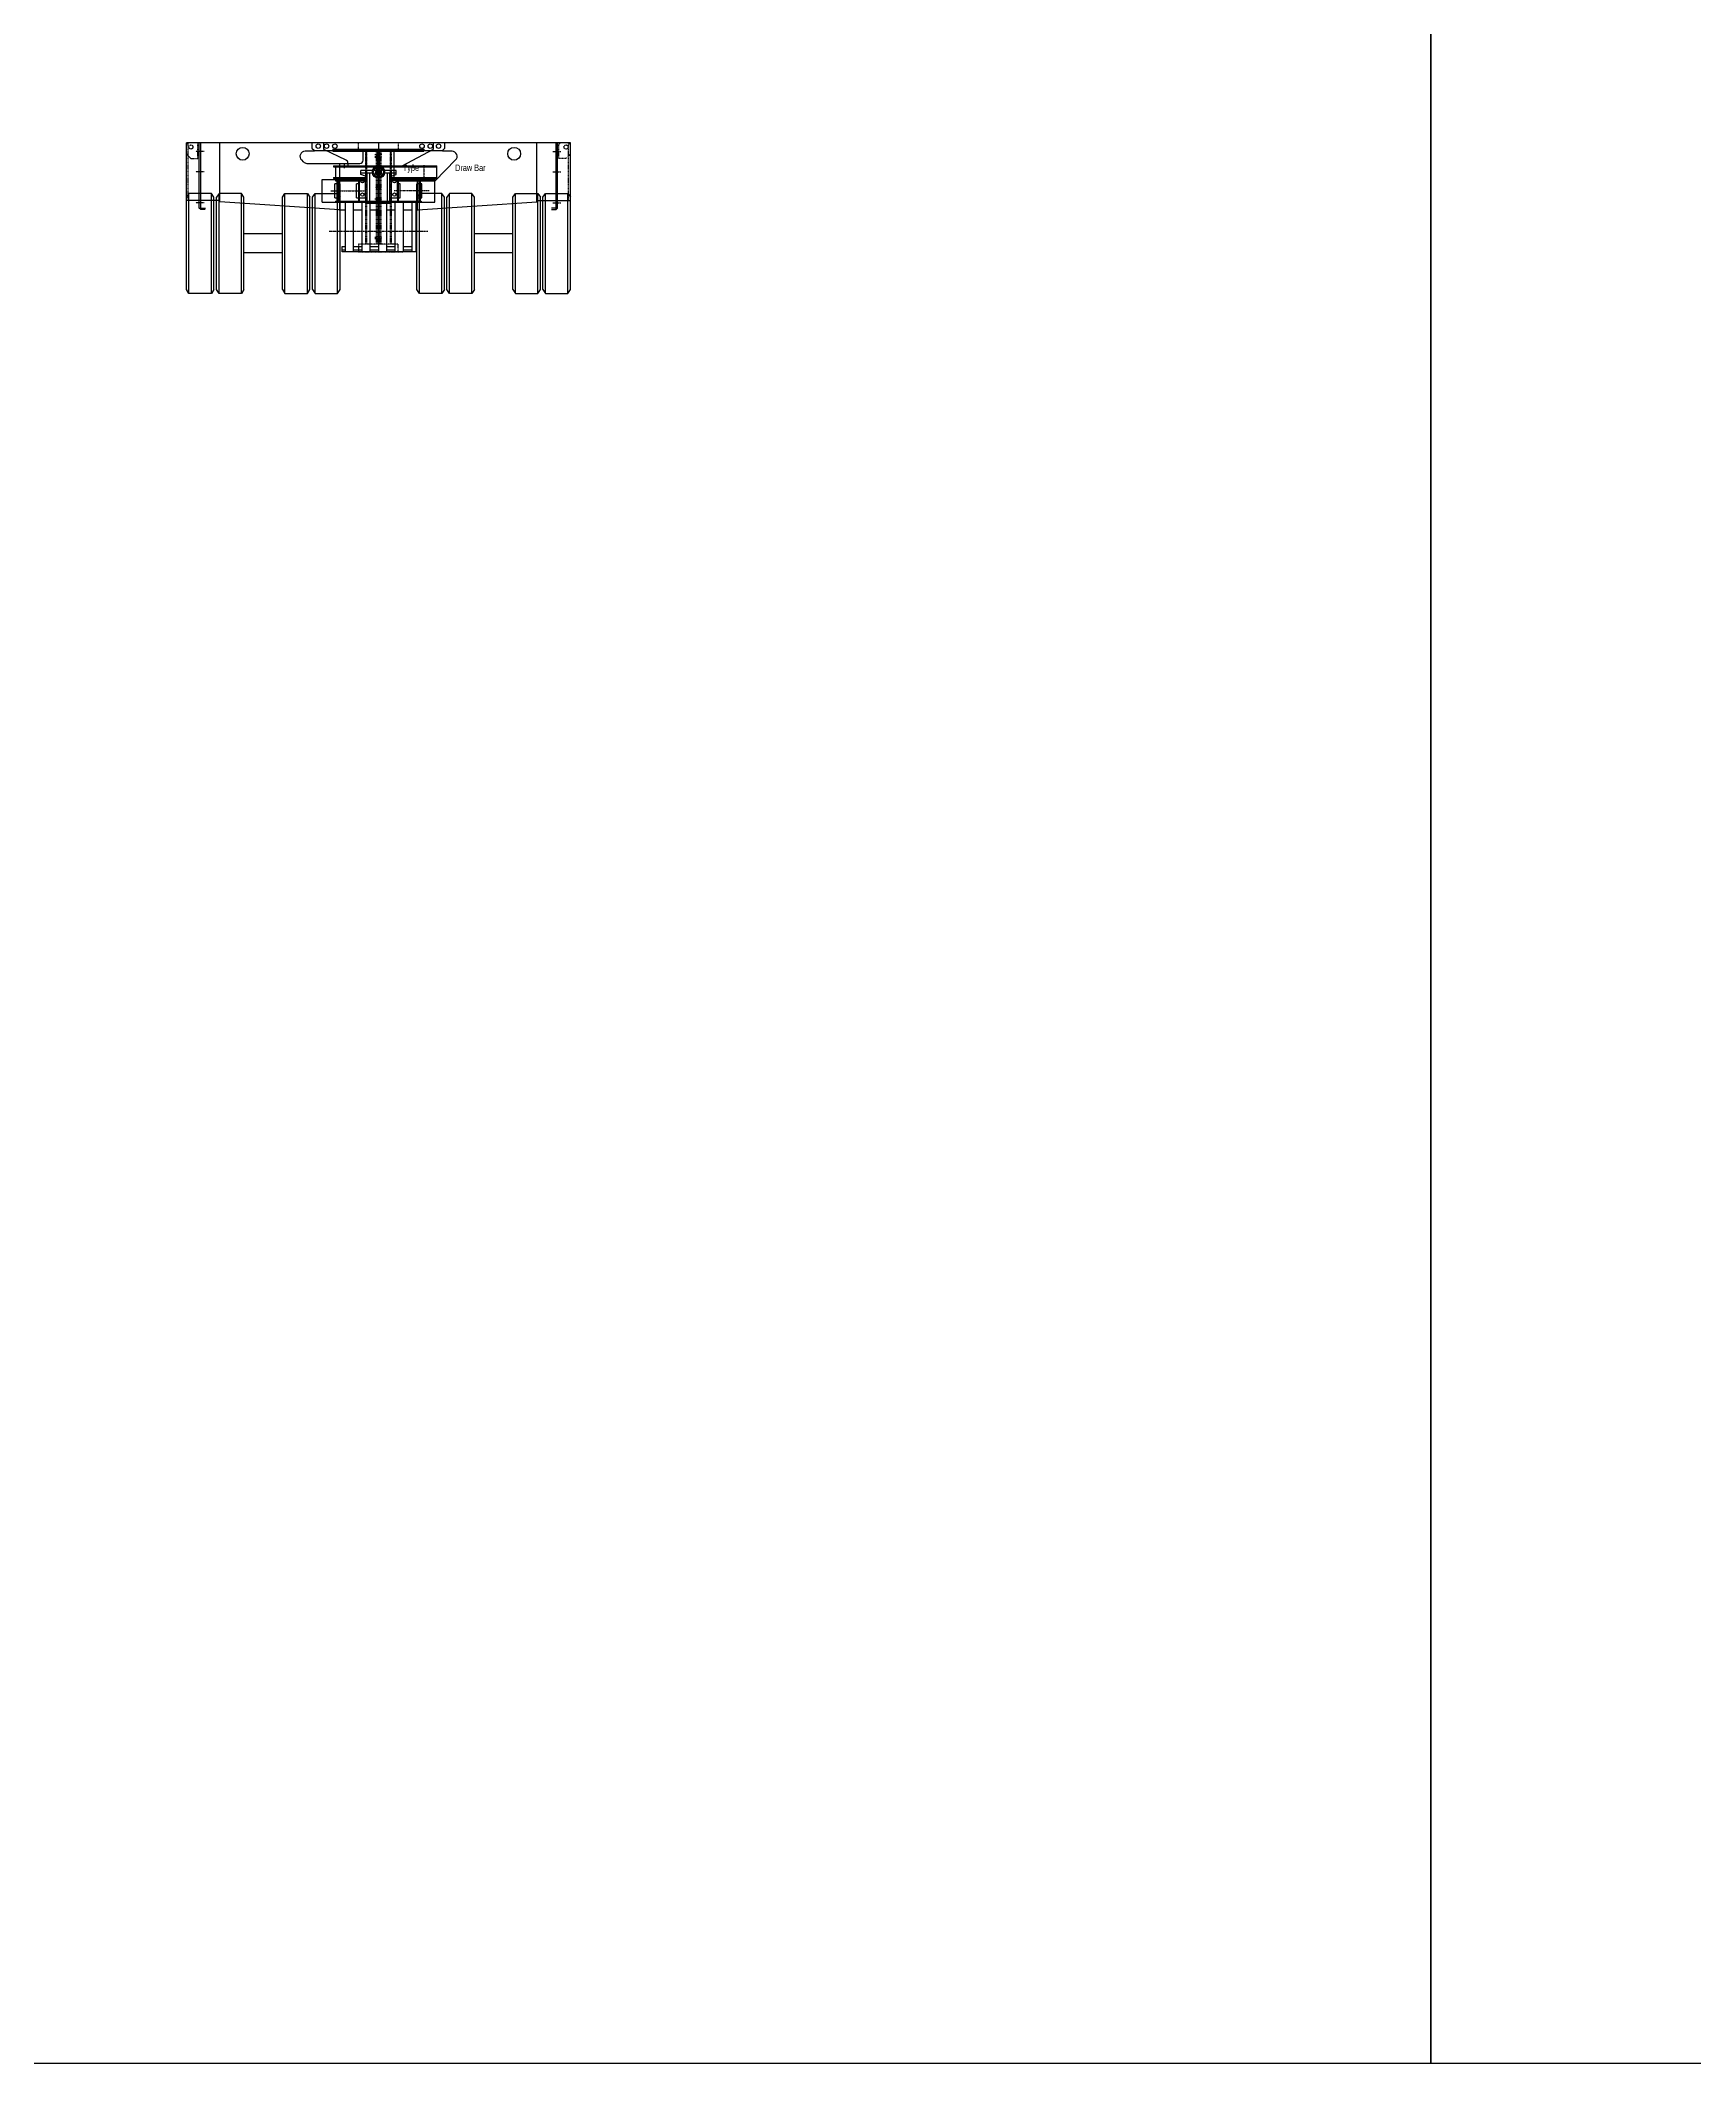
# Model space of a CAD drawing. Header units: millimetres. Extents: x -105000 to 105000, y -75000 to 15000.
# Drawn here: x -55860 to -42940, y -15000 to 800 of the extents above; entities that cross this region are included whole.
import ezdxf
from ezdxf.enums import TextEntityAlignment as Align

# ---------------------------------------------------------------- set-up
doc = ezdxf.new("R2010")
doc.units = ezdxf.units.MM
doc.linetypes.add('$1$SARHID', pattern=[3.5, 2, -1.5])
doc.linetypes.add('$3$SARCEN', pattern=[9.5, 5, -1.5, 1.5, -1.5])
doc.layers.get('Defpoints').update_dxf_attribs({"color": 210})
for name, color, linetype in [('$1$1', 1, '$1$SARHID'), ('$3$2', 2, 'Continuous'), ('$3$3', 3, '$3$SARCEN')]:
    doc.layers.add(name, color=color, linetype=linetype)
doc.styles.add('$10$Arial Narrow', font='ARIALN.TTF')

# ---------------------------------------------------------------- blocks, each defined once
blk = doc.blocks.new('$0$KAMAG K2500 W3000 DRAW BAR 2-FILE COUPLING PIECE A+B FRONT 01')
at = {"layer": '$3$2'}
for p, q in [((-355, -25), (355, -25)), ((-355, -25), (-355, -40)), ((-355, -40), (355, -40)), ((-97, -40), (-97, -153)), ((-8, -46), (-8, -155)), ((8, -46), (-8, -46)), ((8, -155), (8, -46)), ((97, -153), (97, -40)), ((355, -25), (355, -40)), ((-352, -163), (-25, -163)), ((-352, -244), (-90, -244)), ((-325, -296), (-340, -296)), ((-340, -404), (-340, -296)), ((-335, -262), (-335, -270)), ((-335, -270), (-325, -270)), ((-332, -252), (-332, -262)), ((-325, -262), (-325, -439)), ((-315, -262), (-315, -439)), ((-315, -270), (-90, -270)), ((-300, -296), (-315, -296)), ((-300, -404), (-300, -296)), ((-155, -296), (-170, -296)), ((-170, -404), (-170, -296)), ((-155, -270), (-155, -431)), ((-150, -270), (-150, -431)), ((-46, -191), (-138, -191)), ((-138, -221), (-138, -191)), ((-47, -211), (-138, -211)), ((-100, -236), (-138, -221)), ((-90, -236), (-100, -236)), ((-90, -211), (-90, -431)), ((-70, -211), (-70, -431)), ((25, -163), (456, -163)), ((138, -191), (46, -191)), ((138, -211), (47, -211)), ((70, -431), (70, -211)), ((90, -431), (90, -211)), ((90, -236), (100, -236)), ((90, -244), (456, -244)), ((315, -270), (90, -270)), ((100, -236), (138, -221)), ((138, -221), (138, -191)), ((150, -270), (150, -431)), ((155, -270), (155, -431)), ((170, -296), (155, -296)), ((170, -404), (170, -296)), ((315, -296), (300, -296)), ((300, -404), (300, -296)), ((315, -262), (315, -439)), ((325, -262), (325, -439)), ((335, -270), (325, -270)), ((340, -296), (325, -296)), ((332, -252), (332, -262)), ((335, -262), (335, -270)), ((340, -404), (340, -296)), ((-340, -404), (-325, -404)), ((-335, -431), (-335, -439)), ((-335, -431), (-325, -431)), ((-315, -404), (-300, -404)), ((-315, -431), (315, -431)), ((-170, -404), (-155, -404)), ((-96, -439), (-96, -448)), ((96, -448), (-96, -448)), ((96, -448), (96, -439)), ((155, -404), (170, -404)), ((300, -404), (315, -404)), ((325, -404), (340, -404)), ((325, -431), (335, -431)), ((335, -431), (335, -439))]:
    blk.add_line(p, q, dxfattribs=at)
for centre, radius in [((-405, 0), 17.5), ((-340, 0), 17.5), ((340, 0), 17.5), ((405, 0), 17.5), ((0, -204), 47.5), ((0, -204), 40), ((-26, -188), 3.4), ((-26, -218), 3.4), ((0, -204), 23), ((0, -324), 17.5), ((0, -174), 3.4), ((0, -234), 3.4), ((26, -188), 3.4), ((26, -218), 3.4)]:
    blk.add_circle(centre, radius, dxfattribs=at)
at = {"layer": '$3$3'}
for p, q in [((-268, -145), (-268, -173)), ((-92, -145), (-92, -173)), ((92, -145), (92, -173)), ((268, -145), (268, -173)), ((355, -149), (355, -258)), ((-372, -350), (-98, -350)), ((397, -350), (124, -350))]:
    blk.add_line(p, q, dxfattribs=at)
at = {"color": 0}
for p, q in [((430, 25), (-430, 25)), ((-430, 25), (-430, -25)), ((430, -25), (430, 25)), ((-430, -25), (-255, -107)), ((-352, -155), (-352, -163)), ((-352, -155), (456, -155)), ((-238, -134), (-238, -155)), ((186, -155), (430, -25)), ((456, -252), (456, -155)), ((-440, -439), (-440, -262)), ((-440, -262), (-90, -262)), ((-352, -244), (-352, -252)), ((-352, -252), (-90, -252)), ((-335, -163), (-335, -244)), ((90, -252), (456, -252)), ((90, -262), (440, -262)), ((440, -439), (440, -262)), ((-440, -439), (440, -439))]:
    blk.add_line(p, q, dxfattribs=at)
blk.add_arc((-268, -134), 30, 0, 64.9424, dxfattribs=at)
blk = doc.blocks.new('$0$KAMAG K2500 W3000 SL STRETCH FRONT B 01')
at = {"layer": '$1$1', "color": 8}
for p, q in [((155, 0), (155, -60)), ((1410, -10), (1420, 0)), ((1485, -450), (1485, 0)), ((1485, 0), (1500, -15)), ((1500, -450), (1500, 0)), ((10, -60), (10, -790)), ((18, -60), (18, -790)), ((92, -60), (92, -790)), ((100, -60), (100, -790)), ((1410, -121), (1410, -10)), ((1465, -121), (1410, -121)), ((1500, -86), (1465, -121)), ((155, -790), (0, -790)), ((155, -850), (155, -790)), ((0, -850), (192, -850))]:
    blk.add_line(p, q, dxfattribs=at)
blk.add_circle((1465, -32), 16, dxfattribs=at)
at = {"layer": '$3$2'}
for p, q in [((520, -40), (520, 0)), ((0, -60), (500, -60)), ((120, -60), (120, -275)), ((442, -295), (603, -133)), ((500, -60), (520, -40)), ((500, -65), (500, -60)), ((575, -65), (500, -65)), ((135, -275), (100, -275)), ((100, -275), (100, -429)), ((150, -289), (135, -275)), ((150, -295), (150, -289)), ((150, -429), (150, -289)), ((150, -295), (442, -295)), ((2, -850), (2, -458)), ((2, -458), (62, -458)), ((62, -458), (62, -850)), ((100, -429), (150, -429)), ((132, -850), (132, -458)), ((132, -458), (192, -458)), ((192, -458), (192, -850)), ((292, -458), (262, -458)), ((262, -458), (262, -850)), ((292, -458), (292, -850)), ((292, -850), (0, -850)), ((62, -810), (132, -810)), ((62, -835), (132, -835)), ((192, -810), (261, -810)), ((192, -835), (261, -835))]:
    blk.add_line(p, q, dxfattribs=at)
for centre, radius in [((340, -25), 17.5), ((405, -25), 17.5), ((470, -25), 17.5), ((125, -300), 13.2), ((125, -404), 13.2)]:
    blk.add_circle(centre, radius, dxfattribs=at)
blk.add_arc((575, -105), 40, 315, 90, dxfattribs=at)
at = {"layer": '$3$3'}
for p, q in [((27, -90), (0, -90)), ((0, -110), (27, -110)), ((0, -115), (27, -115)), ((1362, -67), (1426, -67)), ((1362, -227), (1426, -227)), ((0, -440), (27, -440)), ((1362, -467), (1426, -467)), ((385, -693), (0, -693)), ((0, -740), (27, -740)), ((0, -750), (27, -750))]:
    blk.add_line(p, q, dxfattribs=at)
at = {"color": 0}
for p, q in [((1500, 0), (0, 0)), ((0, 0), (0, -850)), ((1388, -520), (1388, 0)), ((1400, -510), (1400, 0)), ((1500, -450), (1500, 0)), ((1238, -461), (1238, 0)), ((305, -522), (305, -295)), ((305, -522), (1238, -461)), ((1238, -450), (1500, -450)), ((0, -523), (2, -523)), ((62, -523), (132, -523)), ((192, -523), (262, -523)), ((292, -523), (310, -523)), ((310, -522), (310, -523)), ((1400, -510), (1351, -510)), ((1353, -520), (1388, -520)), ((1388, -520), (1400, -510)), ((0, -810), (2, -810)), ((0, -835), (2, -835))]:
    blk.add_line(p, q, dxfattribs=at)
blk.add_circle((1060, -85), 50.2, dxfattribs=at)
blk = doc.blocks.new('$0$KAMAG K2500 W3000 SL STRETCH FRONT A 01')
at = {"layer": '$1$1', "color": 8}
for p, q in [((-1500, -450), (-1500, 0)), ((-1485, 0), (-1500, -15)), ((-1485, -450), (-1485, 0)), ((-1410, -10), (-1420, 0)), ((-155, -60), (-155, 0)), ((-1500, -86), (-1465, -121)), ((-1465, -121), (-1410, -121)), ((-1410, -121), (-1410, -10)), ((-120, -60), (0, -60)), ((-100, -60), (-100, -790)), ((-92, -60), (-92, -790)), ((-18, -60), (-18, -790)), ((-10, -60), (-10, -790)), ((-155, -790), (-155, -850)), ((0, -790), (-155, -790)), ((-155, -850), (0, -850))]:
    blk.add_line(p, q, dxfattribs=at)
blk.add_circle((-1465, -32), 16, dxfattribs=at)
at = {"layer": '$3$2'}
for p, q in [((-520, 0), (-520, -40)), ((-602, -133), (-587, -148)), ((-500, -65), (-573, -65)), ((-520, -40), (-500, -60)), ((-500, -60), (0, -60)), ((-500, -60), (-500, -65)), ((-120, -135), (-120, -60)), ((-558, -160), (-145, -160)), ((-100, -275), (-150, -275)), ((-150, -275), (-150, -429)), ((-100, -429), (-100, -275)), ((-258, -458), (-198, -458)), ((-258, -850), (-258, -458)), ((-198, -458), (-198, -850)), ((-150, -429), (-100, -429)), ((-128, -850), (-128, -458)), ((-128, -458), (-68, -458)), ((-68, -458), (-68, -850)), ((-283, -850), (-283, -810)), ((-283, -810), (-258, -810)), ((-283, -835), (-258, -835)), ((0, -850), (-283, -850)), ((-198, -850), (-258, -850)), ((-198, -810), (-128, -810)), ((-198, -835), (-128, -835)), ((-68, -810), (0, -810)), ((-68, -835), (0, -835))]:
    blk.add_line(p, q, dxfattribs=at)
for centre, radius in [((-470, -25), 17.5), ((-405, -25), 17.5), ((-340, -25), 17.5), ((-125, -300), 13.2), ((-125, -404), 13.2)]:
    blk.add_circle(centre, radius, dxfattribs=at)
for centre, radius, start, end in [((-573, -105), 40, 90, 225), ((-558, -120), 40, 225, 270), ((-145, -135), 25, 270, 0)]:
    blk.add_arc(centre, radius, start, end, dxfattribs=at)
at = {"layer": '$3$3'}
for p, q in [((-1362, -67), (-1426, -67)), ((-27, -90), (0, -90)), ((0, -110), (-27, -110)), ((0, -115), (-27, -115)), ((-1362, -227), (-1426, -227)), ((-1362, -467), (-1426, -467)), ((0, -440), (-27, -440)), ((0, -693), (-385, -693)), ((0, -740), (-27, -740)), ((0, -750), (-27, -750))]:
    blk.add_line(p, q, dxfattribs=at)
at = {"color": 0}
for p, q in [((0, 0), (-1500, 0)), ((-1500, -450), (-1500, 0)), ((-1400, -510), (-1400, 0)), ((-1388, -520), (-1388, 0)), ((0, 0), (0, -850)), ((-1238, -461), (-1238, 0)), ((-305, -160), (-305, -522)), ((-1238, -450), (-1500, -450)), ((-305, -522), (-1238, -461)), ((-1400, -510), (-1351, -510)), ((-1388, -520), (-1400, -510)), ((-1353, -520), (-1388, -520)), ((-310, -523), (-310, -522)), ((-310, -523), (-258, -523)), ((-198, -523), (-128, -523)), ((-68, -523), (0, -523))]:
    blk.add_line(p, q, dxfattribs=at)
blk.add_circle((-1060, -85), 50.2, dxfattribs=at)
blk = doc.blocks.new('$0$KAMAG K2500 W3000 SL STRETCH WHEEL FRONT 01')
at = {"layer": '$3$2'}
for p, q in [((-580, 0), (-580, 780)), ((-405, 0), (-405, 780)), ((-345, 0), (-345, 780)), ((-170, 0), (-170, 780)), ((170, 0), (170, 780)), ((345, 0), (345, 780)), ((405, 0), (405, 780)), ((580, 0), (580, 780))]:
    blk.add_line(p, q, dxfattribs=at)
at = {"color": 0}
for p, q in [((-580, 780), (-600, 750)), ((-600, 30), (-600, 750)), ((-405, 780), (-580, 780)), ((-385, 750), (-405, 780)), ((-385, 30), (-385, 750)), ((-345, 780), (-365, 750)), ((-365, 30), (-365, 750)), ((-170, 780), (-345, 780)), ((-150, 750), (-170, 780)), ((-150, 30), (-150, 750)), ((150, 750), (170, 780)), ((150, 30), (150, 750)), ((170, 780), (345, 780)), ((345, 780), (365, 750)), ((365, 30), (365, 750)), ((385, 750), (405, 780)), ((385, 30), (385, 750)), ((405, 780), (580, 780)), ((580, 780), (600, 750)), ((600, 30), (600, 750)), ((150, 464), (-150, 464)), ((150, 316), (-150, 316)), ((-580, 0), (-600, 30)), ((-405, 0), (-580, 0)), ((-385, 30), (-405, 0)), ((-345, 0), (-365, 30)), ((-170, 0), (-345, 0)), ((-150, 30), (-170, 0)), ((150, 30), (170, 0)), ((170, 0), (345, 0)), ((345, 0), (365, 30)), ((385, 30), (405, 0)), ((405, 0), (580, 0)), ((580, 0), (600, 30))]:
    blk.add_line(p, q, dxfattribs=at)
blk = doc.blocks.new('*U168')
at = {"color": 0}
for name, p in [('$0$KAMAG K2500 W3000 SL STRETCH FRONT A 01', (0, 0)), ('$0$KAMAG K2500 W3000 DRAW BAR 2-FILE COUPLING PIECE A+B FRONT 01', (0, -25)), ('$0$KAMAG K2500 W3000 SL STRETCH FRONT B 01', (0, 0)), ('$0$KAMAG K2500 W3000 SL STRETCH WHEEL FRONT 01', (-900, -1175)), ('$0$KAMAG K2500 W3000 SL STRETCH WHEEL FRONT 01', (900, -1175))]:
    blk.add_blockref(name, p, dxfattribs=at)
at = {"layer": 'Defpoints', "style": '$10$Arial Narrow'}
for s, p in [('Type', (254, -194)), ('Draw Bar', (718, -194))]:
    blk.add_text(s, height=50, dxfattribs=at).set_placement(p, align=Align.MIDDLE_CENTER)

msp = doc.modelspace()

# ---------------------------------------------------------------- linework, layer by layer
at = {"layer": 'Defpoints'}
for points in [[(-75000, 15000), (-45000, 15000), (-45000, -15000), (-75000, -15000)], [(-45000, 15000), (-15000, 15000), (-15000, -15000), (-45000, -15000)]]:
    msp.add_lwpolyline(points, close=True, dxfattribs=at)

# ---------------------------------------------------------------- block references
msp.add_blockref('*U168', (-53220, 0))

doc.saveas('drawing.dxf')
